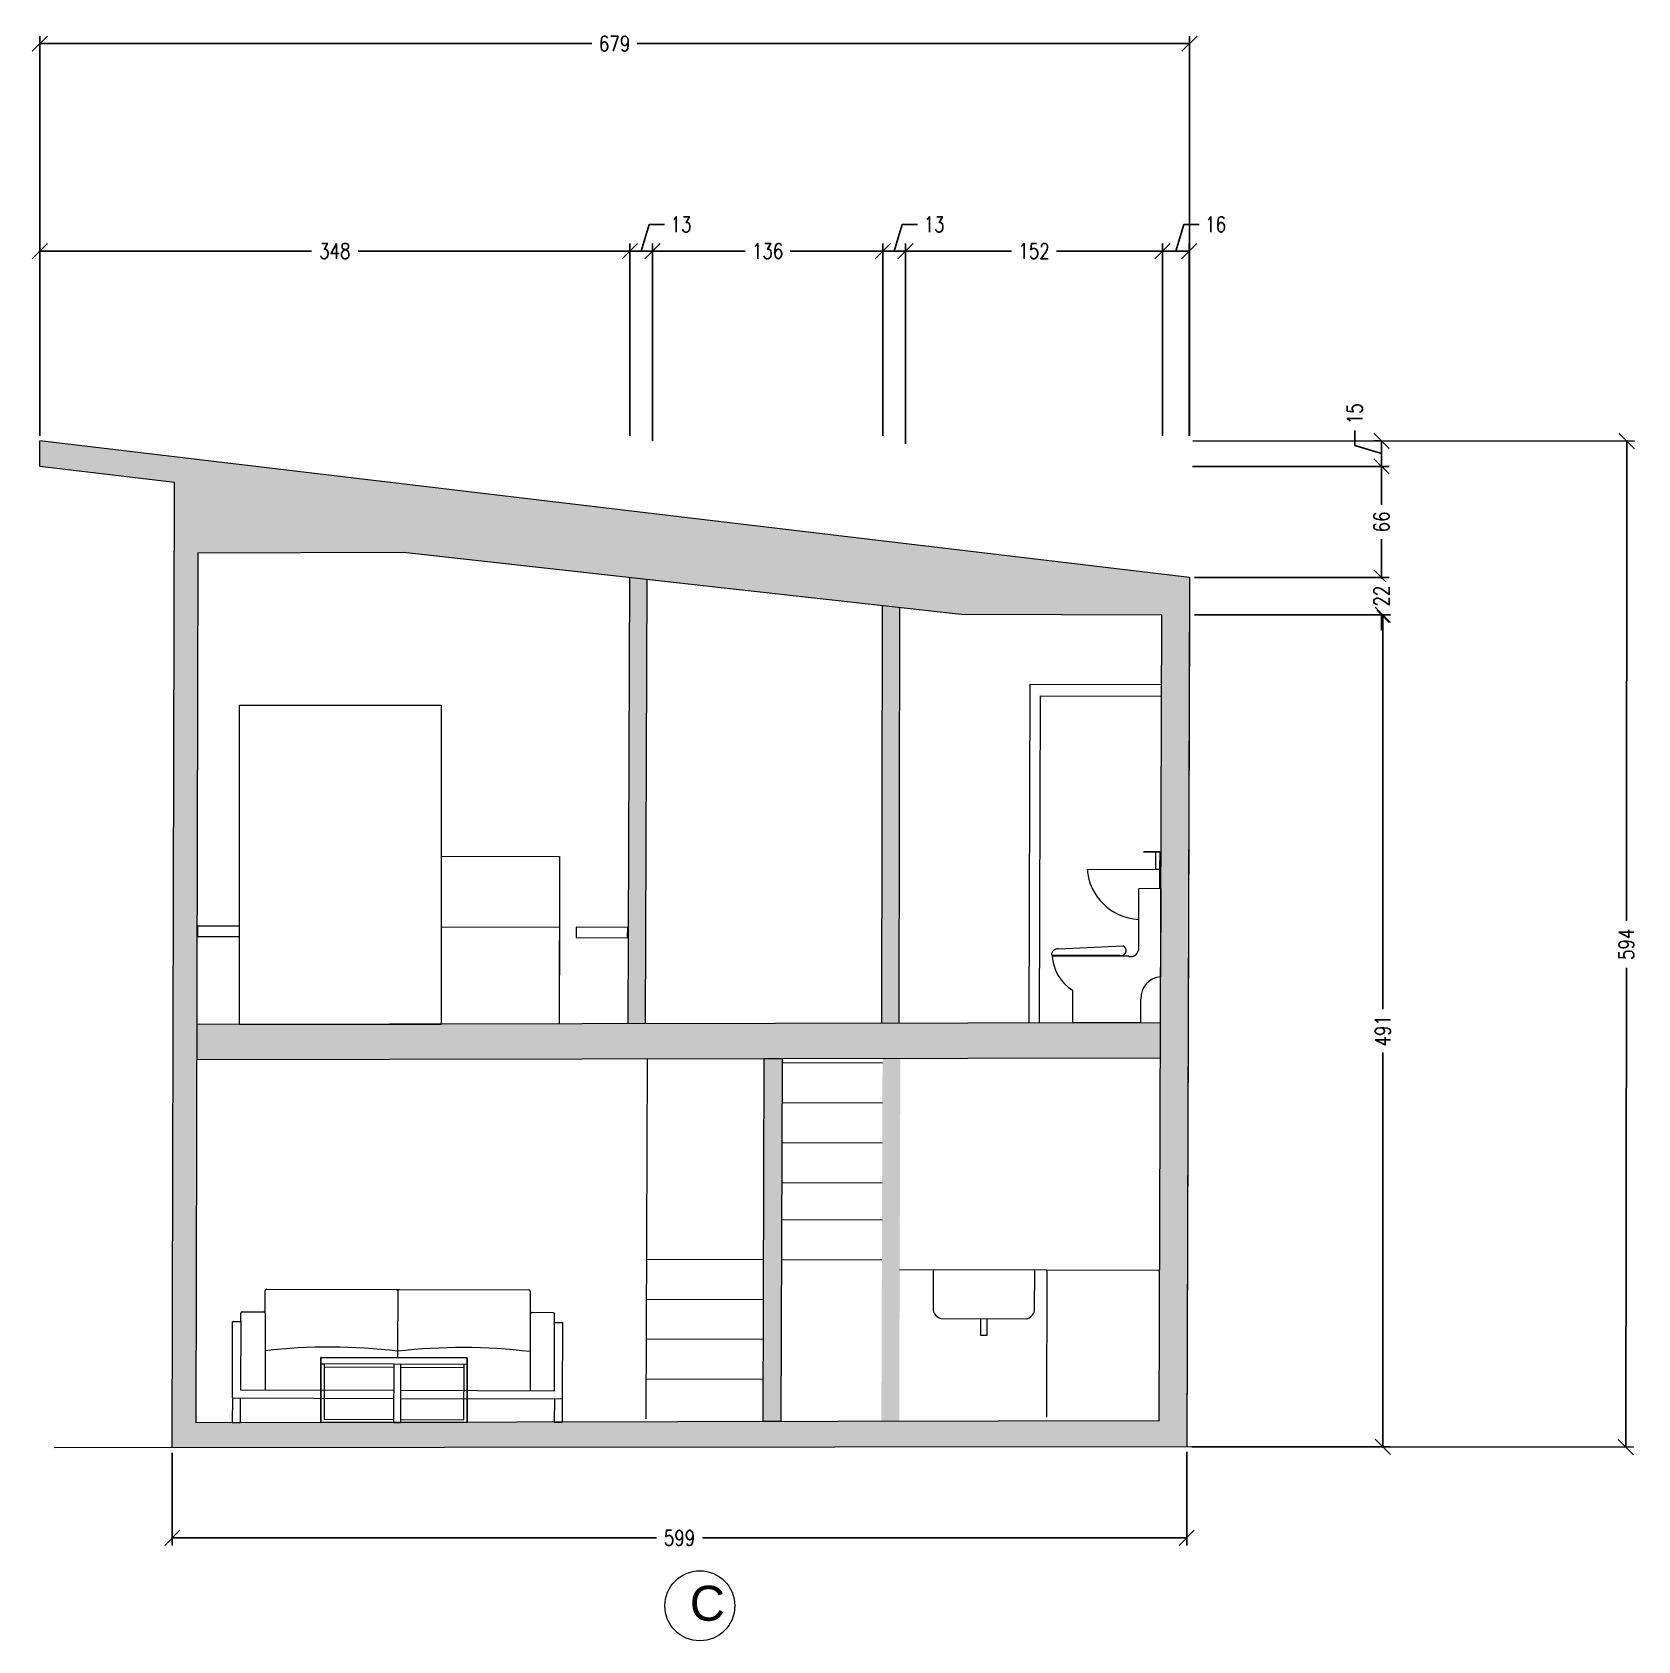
# Model space of a CAD drawing. Header units: inches. Extents: x 6.8 to 51.1, y 5 to 46.5.
# Drawn here: x 6.8 to 25.75, y 27.51 to 46.5 of the extents above; entities that cross this region are included whole.
import ezdxf

# ---------------------------------------------------------------- set-up
doc = ezdxf.new("R2010")
doc.units = ezdxf.units.IN
doc.header["$MEASUREMENT"] = 0
doc.layers.get('DEFPOINTS').update_dxf_attribs({"color": 210})
doc.layers.add('A-ELEV-MBE1', color=7, linetype='Continuous', lineweight=35)
doc.layers.add('A-SECT-MCUT', color=7, linetype='Continuous', lineweight=35)
doc.styles.add('E-ROMANS', font='romans.shx', dxfattribs={"width": 0.8})
doc.styles.get("Standard").update_dxf_attribs({"font": 'Arial.ttf'})
doc.dimstyles.new('Copy of E-0050_TICK_18', dxfattribs={"dimscale": 0.001, "dimtxt": 90, "dimasz": 90, "dimexe": 45, "dimexo": 30, "dimgap": 45, "dimtad": 0, "dimlfac": 50, "dimzin": 0, "dimdsep": 46, "dimtxsty": 'E-ROMANS', "dimblk": 'OBLIQUE', "dimblk1": 'OBLIQUE', "dimblk2": 'OBLIQUE', "dimcen": 45, "dimclrd": 256, "dimclre": 256, "dimclrt": 256, "dimadec": 0, "dimazin": 0, "dimtfac": 1, "dimtmove": 1, "dimatfit": 3, "dimldrblk": 'OPEN90', "dimfxl": 1, "dimtfill": 1, "dimtolj": 1, "dimtzin": 0, "dimarcsym": 0})

# ---------------------------------------------------------------- blocks, each defined once
blk = doc.blocks.new('_Oblique')
at = {"color": 0, "linetype": 'ByBlock', "lineweight": -2}
blk.add_line((-0.5, -0.5), (0.5, 0.5), dxfattribs=at)
blk = doc.blocks.new('*D81')
at = {"lineweight": -2, "transparency": 16777216}
for p, q in [((20.497, 41.673), (25.711, 41.668)), ((25.621, 41.668), (25.616, 36.008)), ((25.609, 29.791), (25.615, 35.451)), ((20.485, 29.796), (25.699, 29.791))]:
    blk.add_line(p, q, dxfattribs=at)
at = {"layer": 'DEFPOINTS', "color": 0, "transparency": 16777216}
for p in [(20.437, 41.673), (20.425, 29.796), (25.609, 29.791)]:
    blk.add_point(p, dxfattribs=at)
at = {"lineweight": -2, "transparency": 16777216, "xscale": 0.18, "yscale": 0.18, "zscale": 0.18}
for p, rotation in [((25.621, 41.668), 89.9419372003611), ((25.609, 29.791), 269.9419372003611)]:
    blk.add_blockref('_Oblique', p, dxfattribs=dict(at, rotation=rotation))
at = {"lineweight": 0, "transparency": 16777216, "insert": (25.615, 35.729), "char_height": 0.18, "attachment_point": 5, "rotation": 89.9419, "style": 'E-ROMANS', "bg_fill": 3, "box_fill_scale": 1.25, "bg_fill_color": 256, "bg_fill_true_color": 13158600, "bg_fill_transparency": 0}
blk.add_mtext('\\A1;594', dxfattribs=at)
blk = doc.blocks.new('_Open90')
at = {"color": 0, "linetype": 'ByBlock', "lineweight": -2}
for p, q in [((0, 0), (-1, 0)), ((-0.5, 0.5), (0, 0)), ((0, 0), (-0.5, -0.5))]:
    blk.add_line(p, q, dxfattribs=at)
blk = doc.blocks.new('*D66')
at = {"lineweight": -2, "transparency": 16777216}
for p, q in [((22.41, 41.617), (22.41, 41.797)), ((22.725, 41.522), (22.41, 41.617)), ((22.725, 41.673), (22.635, 41.673)), ((22.725, 41.673), (22.725, 41.372)), ((22.725, 41.372), (22.635, 41.372))]:
    blk.add_line(p, q, dxfattribs=at)
at = {"layer": 'DEFPOINTS', "color": 0, "transparency": 16777216}
for p in [(22.785, 41.673), (22.725, 41.372), (22.785, 41.372)]:
    blk.add_point(p, dxfattribs=at)
at = {"lineweight": -2, "transparency": 16777216, "xscale": 0.18, "yscale": 0.18, "zscale": 0.18, "rotation": 270}
blk.add_blockref('_Oblique', (22.725, 41.372), dxfattribs=at)
at = {"lineweight": 0, "transparency": 16777216, "insert": (22.41, 41.993), "char_height": 0.18, "attachment_point": 5, "rotation": 90, "style": 'E-ROMANS', "bg_fill": 3, "box_fill_scale": 1.25, "bg_fill_color": 256, "bg_fill_true_color": 13158600, "bg_fill_transparency": 0}
blk.add_mtext('\\A1;15', dxfattribs=at)
at = {"lineweight": -2, "transparency": 16777216, "xscale": 0.18, "yscale": 0.18, "zscale": 0.18, "rotation": 90}
blk.add_blockref('_Oblique', (22.725, 41.673), dxfattribs=at)
blk = doc.blocks.new('*D72')
at = {"lineweight": -2, "transparency": 16777216}
for p, q in [((20.494, 41.372), (22.815, 41.372)), ((22.725, 41.372), (22.725, 40.919)), ((22.725, 40.061), (22.725, 40.513)), ((20.517, 40.061), (22.815, 40.061))]:
    blk.add_line(p, q, dxfattribs=at)
at = {"layer": 'DEFPOINTS', "color": 0, "transparency": 16777216}
for p in [(20.434, 41.372), (20.457, 40.061), (22.725, 40.061)]:
    blk.add_point(p, dxfattribs=at)
at = {"lineweight": -2, "transparency": 16777216, "xscale": 0.18, "yscale": 0.18, "zscale": 0.18}
for p, rotation in [((22.725, 41.372), 90), ((22.725, 40.061), 270)]:
    blk.add_blockref('_Oblique', p, dxfattribs=dict(at, rotation=rotation))
at = {"lineweight": 0, "transparency": 16777216, "insert": (22.725, 40.716), "char_height": 0.18, "attachment_point": 5, "rotation": 90, "style": 'E-ROMANS', "bg_fill": 3, "box_fill_scale": 1.25, "bg_fill_color": 256, "bg_fill_true_color": 13158600, "bg_fill_transparency": 0}
blk.add_mtext('\\A1;66', dxfattribs=at)
blk = doc.blocks.new('*D73')
at = {"lineweight": -2, "transparency": 16777216}
for p, q in [((22.725, 40.061), (22.725, 40.241)), ((20.517, 40.061), (22.815, 40.061)), ((22.725, 40.061), (22.725, 40.046)), ((20.517, 39.618), (22.815, 39.618)), ((22.725, 39.618), (22.725, 39.633)), ((22.725, 39.618), (22.725, 39.438))]:
    blk.add_line(p, q, dxfattribs=at)
at = {"layer": 'DEFPOINTS', "color": 0, "transparency": 16777216}
for p in [(20.457, 40.061), (20.457, 39.618)]:
    blk.add_point(p, dxfattribs=at)
at = {"lineweight": -2, "transparency": 16777216, "xscale": 0.18, "yscale": 0.18, "zscale": 0.18}
for p, rotation in [((22.725, 40.061), 270), ((22.725, 39.618), 90)]:
    blk.add_blockref('_Oblique', p, dxfattribs=dict(at, rotation=rotation))
at = {"lineweight": 0, "transparency": 16777216, "insert": (22.725, 39.84), "char_height": 0.18, "attachment_point": 5, "rotation": 90, "style": 'E-ROMANS', "bg_fill": 3, "box_fill_scale": 1.25, "bg_fill_color": 256, "bg_fill_true_color": 13158600, "bg_fill_transparency": 0}
blk.add_mtext('\\A1;22', dxfattribs=at)
at = {"layer": 'DEFPOINTS', "color": 0, "transparency": 16777216}
blk.add_point((22.725, 39.618), dxfattribs=at)
blk = doc.blocks.new('*D74')
at = {"lineweight": -2, "transparency": 16777216}
for p, q in [((20.517, 39.618), (22.83, 39.618)), ((22.74, 39.618), (22.74, 34.962)), ((22.74, 29.796), (22.74, 34.453)), ((20.485, 29.796), (22.83, 29.796))]:
    blk.add_line(p, q, dxfattribs=at)
at = {"layer": 'DEFPOINTS', "color": 0, "transparency": 16777216}
for p in [(20.457, 39.618), (20.425, 29.796), (22.74, 29.796)]:
    blk.add_point(p, dxfattribs=at)
at = {"lineweight": -2, "transparency": 16777216, "xscale": 0.18, "yscale": 0.18, "zscale": 0.18}
for p, rotation in [((22.74, 39.618), 90), ((22.74, 29.796), 270)]:
    blk.add_blockref('_Oblique', p, dxfattribs=dict(at, rotation=rotation))
at = {"lineweight": 0, "transparency": 16777216, "insert": (22.74, 34.707), "char_height": 0.18, "attachment_point": 5, "rotation": 90, "style": 'E-ROMANS', "bg_fill": 3, "box_fill_scale": 1.25, "bg_fill_color": 256, "bg_fill_true_color": 13158600, "bg_fill_transparency": 0}
blk.add_mtext('\\A1;491', dxfattribs=at)
blk = doc.blocks.new('*D75')
at = {"lineweight": -2, "transparency": 16777216}
for p, q in [((6.887, 41.733), (6.887, 46.453)), ((6.887, 46.363), (13.404, 46.363)), ((20.457, 46.363), (13.94, 46.363)), ((20.457, 41.733), (20.457, 46.453))]:
    blk.add_line(p, q, dxfattribs=at)
at = {"layer": 'DEFPOINTS', "color": 0, "transparency": 16777216}
for p in [(20.457, 46.363), (6.887, 41.673), (20.457, 41.673)]:
    blk.add_point(p, dxfattribs=at)
at = {"lineweight": -2, "transparency": 16777216, "xscale": 0.18, "yscale": 0.18, "zscale": 0.18, "rotation": 180}
blk.add_blockref('_Oblique', (6.887, 46.363), dxfattribs=at)
at = {"lineweight": -2, "transparency": 16777216, "xscale": 0.18, "yscale": 0.18, "zscale": 0.18}
blk.add_blockref('_Oblique', (20.457, 46.363), dxfattribs=at)
at = {"lineweight": 0, "transparency": 16777216, "insert": (13.672, 46.363), "char_height": 0.18, "attachment_point": 5, "style": 'E-ROMANS', "bg_fill": 3, "box_fill_scale": 1.25, "bg_fill_color": 256, "bg_fill_true_color": 13158600, "bg_fill_transparency": 0}
blk.add_mtext('\\A1;679', dxfattribs=at)
blk = doc.blocks.new('*D76')
at = {"lineweight": -2, "transparency": 16777216}
for p, q in [((8.451, 29.724), (8.451, 28.63)), ((20.425, 29.736), (20.425, 28.63)), ((8.451, 28.72), (14.166, 28.72)), ((20.425, 28.72), (14.71, 28.72))]:
    blk.add_line(p, q, dxfattribs=at)
at = {"layer": 'DEFPOINTS', "color": 0, "transparency": 16777216}
for p in [(8.451, 29.784), (20.425, 29.796), (20.425, 28.72)]:
    blk.add_point(p, dxfattribs=at)
at = {"lineweight": -2, "transparency": 16777216, "xscale": 0.18, "yscale": 0.18, "zscale": 0.18, "rotation": 180}
blk.add_blockref('_Oblique', (8.451, 28.72), dxfattribs=at)
at = {"lineweight": -2, "transparency": 16777216, "xscale": 0.18, "yscale": 0.18, "zscale": 0.18}
blk.add_blockref('_Oblique', (20.425, 28.72), dxfattribs=at)
at = {"lineweight": 0, "transparency": 16777216, "insert": (14.438, 28.72), "char_height": 0.18, "attachment_point": 5, "style": 'E-ROMANS', "bg_fill": 3, "box_fill_scale": 1.25, "bg_fill_color": 256, "bg_fill_true_color": 13158600, "bg_fill_transparency": 0}
blk.add_mtext('\\A1;599', dxfattribs=at)
blk = doc.blocks.new('*D77')
at = {"lineweight": -2, "transparency": 16777216}
for p, q in [((6.887, 41.733), (6.887, 44.004)), ((6.887, 43.914), (10.094, 43.914)), ((13.852, 43.914), (10.644, 43.914)), ((13.852, 41.733), (13.852, 44.004))]:
    blk.add_line(p, q, dxfattribs=at)
at = {"layer": 'DEFPOINTS', "color": 0, "transparency": 16777216}
for p in [(13.852, 43.914), (6.887, 41.673), (13.852, 41.673)]:
    blk.add_point(p, dxfattribs=at)
at = {"lineweight": -2, "transparency": 16777216, "xscale": 0.18, "yscale": 0.18, "zscale": 0.18, "rotation": 180}
blk.add_blockref('_Oblique', (6.887, 43.914), dxfattribs=at)
at = {"lineweight": -2, "transparency": 16777216, "xscale": 0.18, "yscale": 0.18, "zscale": 0.18}
blk.add_blockref('_Oblique', (13.852, 43.914), dxfattribs=at)
at = {"lineweight": 0, "transparency": 16777216, "insert": (10.369, 43.914), "char_height": 0.18, "attachment_point": 5, "style": 'E-ROMANS', "bg_fill": 3, "box_fill_scale": 1.25, "bg_fill_color": 256, "bg_fill_true_color": 13158600, "bg_fill_transparency": 0}
blk.add_mtext('\\A1;348', dxfattribs=at)
blk = doc.blocks.new('*D58')
at = {"lineweight": -2, "transparency": 16777216}
for p, q in [((13.985, 43.914), (14.08, 44.229)), ((14.08, 44.229), (14.26, 44.229)), ((13.852, 41.733), (13.852, 44.004)), ((13.852, 43.914), (14.119, 43.914)), ((14.119, 41.672), (14.119, 44.004))]:
    blk.add_line(p, q, dxfattribs=at)
at = {"layer": 'DEFPOINTS', "color": 0, "transparency": 16777216}
for p in [(14.119, 43.914), (13.852, 41.673), (14.119, 41.612)]:
    blk.add_point(p, dxfattribs=at)
at = {"lineweight": -2, "transparency": 16777216, "xscale": 0.18, "yscale": 0.18, "zscale": 0.18, "rotation": 180}
blk.add_blockref('_Oblique', (13.852, 43.914), dxfattribs=at)
at = {"lineweight": 0, "transparency": 16777216, "insert": (14.456, 44.229), "char_height": 0.18, "attachment_point": 5, "style": 'E-ROMANS', "bg_fill": 3, "box_fill_scale": 1.25, "bg_fill_color": 256, "bg_fill_true_color": 13158600, "bg_fill_transparency": 0}
blk.add_mtext('\\A1;13', dxfattribs=at)
at = {"lineweight": -2, "transparency": 16777216, "xscale": 0.18, "yscale": 0.18, "zscale": 0.18}
blk.add_blockref('_Oblique', (14.119, 43.914), dxfattribs=at)
blk = doc.blocks.new('*D59')
at = {"lineweight": -2, "transparency": 16777216}
for p, q in [((14.119, 41.672), (14.119, 44.004)), ((14.119, 43.914), (15.214, 43.914)), ((16.838, 43.914), (15.743, 43.914)), ((16.838, 41.733), (16.838, 44.004))]:
    blk.add_line(p, q, dxfattribs=at)
at = {"layer": 'DEFPOINTS', "color": 0, "transparency": 16777216}
for p in [(16.838, 43.914), (14.119, 41.612), (16.838, 41.673)]:
    blk.add_point(p, dxfattribs=at)
at = {"lineweight": -2, "transparency": 16777216, "xscale": 0.18, "yscale": 0.18, "zscale": 0.18, "rotation": 180}
blk.add_blockref('_Oblique', (14.119, 43.914), dxfattribs=at)
at = {"lineweight": -2, "transparency": 16777216, "xscale": 0.18, "yscale": 0.18, "zscale": 0.18}
blk.add_blockref('_Oblique', (16.838, 43.914), dxfattribs=at)
at = {"lineweight": 0, "transparency": 16777216, "insert": (15.478, 43.914), "char_height": 0.18, "attachment_point": 5, "style": 'E-ROMANS', "bg_fill": 3, "box_fill_scale": 1.25, "bg_fill_color": 256, "bg_fill_true_color": 13158600, "bg_fill_transparency": 0}
blk.add_mtext('\\A1;136', dxfattribs=at)
blk = doc.blocks.new('*D60')
at = {"lineweight": -2, "transparency": 16777216}
for p, q in [((16.972, 43.914), (17.066, 44.229)), ((17.066, 44.229), (17.246, 44.229)), ((16.838, 41.733), (16.838, 44.004)), ((16.838, 43.914), (17.106, 43.914)), ((17.106, 41.637), (17.106, 44.004))]:
    blk.add_line(p, q, dxfattribs=at)
at = {"layer": 'DEFPOINTS', "color": 0, "transparency": 16777216}
for p in [(17.106, 43.914), (16.838, 41.673), (17.106, 41.577)]:
    blk.add_point(p, dxfattribs=at)
at = {"lineweight": -2, "transparency": 16777216, "xscale": 0.18, "yscale": 0.18, "zscale": 0.18, "rotation": 180}
blk.add_blockref('_Oblique', (16.838, 43.914), dxfattribs=at)
at = {"lineweight": 0, "transparency": 16777216, "insert": (17.443, 44.229), "char_height": 0.18, "attachment_point": 5, "style": 'E-ROMANS', "bg_fill": 3, "box_fill_scale": 1.25, "bg_fill_color": 256, "bg_fill_true_color": 13158600, "bg_fill_transparency": 0}
blk.add_mtext('\\A1;13', dxfattribs=at)
at = {"lineweight": -2, "transparency": 16777216, "xscale": 0.18, "yscale": 0.18, "zscale": 0.18}
blk.add_blockref('_Oblique', (17.106, 43.914), dxfattribs=at)
blk = doc.blocks.new('*D61')
at = {"lineweight": -2, "transparency": 16777216}
for p, q in [((17.106, 41.637), (17.106, 44.004)), ((17.106, 43.914), (18.358, 43.914)), ((20.139, 43.914), (18.887, 43.914)), ((20.139, 41.733), (20.139, 44.004))]:
    blk.add_line(p, q, dxfattribs=at)
at = {"layer": 'DEFPOINTS', "color": 0, "transparency": 16777216}
for p in [(20.139, 43.914), (20.139, 41.673), (17.106, 41.577)]:
    blk.add_point(p, dxfattribs=at)
at = {"lineweight": -2, "transparency": 16777216, "xscale": 0.18, "yscale": 0.18, "zscale": 0.18, "rotation": 180}
blk.add_blockref('_Oblique', (17.106, 43.914), dxfattribs=at)
at = {"lineweight": -2, "transparency": 16777216, "xscale": 0.18, "yscale": 0.18, "zscale": 0.18}
blk.add_blockref('_Oblique', (20.139, 43.914), dxfattribs=at)
at = {"lineweight": 0, "transparency": 16777216, "insert": (18.623, 43.914), "char_height": 0.18, "attachment_point": 5, "style": 'E-ROMANS', "bg_fill": 3, "box_fill_scale": 1.25, "bg_fill_color": 256, "bg_fill_true_color": 13158600, "bg_fill_transparency": 0}
blk.add_mtext('\\A1;152', dxfattribs=at)
blk = doc.blocks.new('*D62')
at = {"lineweight": -2, "transparency": 16777216}
for p, q in [((20.296, 43.914), (20.391, 44.229)), ((20.391, 44.229), (20.571, 44.229)), ((20.139, 41.733), (20.139, 44.004)), ((20.139, 43.914), (20.454, 43.914)), ((20.454, 41.731), (20.454, 44.004))]:
    blk.add_line(p, q, dxfattribs=at)
at = {"layer": 'DEFPOINTS', "color": 0, "transparency": 16777216}
for p in [(20.454, 43.914), (20.139, 41.673), (20.454, 41.671)]:
    blk.add_point(p, dxfattribs=at)
at = {"lineweight": -2, "transparency": 16777216, "xscale": 0.18, "yscale": 0.18, "zscale": 0.18, "rotation": 180}
blk.add_blockref('_Oblique', (20.139, 43.914), dxfattribs=at)
at = {"lineweight": 0, "transparency": 16777216, "insert": (20.767, 44.229), "char_height": 0.18, "attachment_point": 5, "style": 'E-ROMANS', "bg_fill": 3, "box_fill_scale": 1.25, "bg_fill_color": 256, "bg_fill_true_color": 13158600, "bg_fill_transparency": 0}
blk.add_mtext('\\A1;16', dxfattribs=at)
at = {"lineweight": -2, "transparency": 16777216, "xscale": 0.18, "yscale": 0.18, "zscale": 0.18}
blk.add_blockref('_Oblique', (20.454, 43.914), dxfattribs=at)

msp = doc.modelspace()

# ---------------------------------------------------------------- hatches: boundary and pattern name
at = {"lineweight": 0}
h = msp.add_hatch(color=7, dxfattribs=at)
h.dxf.hatch_style = 1
h.set_gradient(color1=(51, 51, 51), color2=(51, 51, 51), tint=1)
h.paths.add_polyline_path([(8.451, 29.784), (20.425, 29.796), (20.459, 40.061), (6.887, 41.673), (6.887, 41.372), (8.475, 41.182)])
h.paths.add_polyline_path([(11.179, 40.357), (17.764, 39.627), (20.133, 39.62), (20.101, 30.101), (11.144, 30.084), (11.144, 30.08), (11.067, 30.08), (10.98, 30.084), (10.203, 30.083), (8.729, 30.08), (8.751, 40.352)], flags=16)
h.paths.add_polyline_path([(13.016, 34.789), (13.832, 34.791), (13.836, 35.806), (13.019, 35.808)], flags=0)
h.paths.add_polyline_path([(15.648, 34.381), (15.634, 30.093), (15.425, 30.093), (15.427, 30.593), (14.048, 30.598), (14.06, 34.378)], flags=0)
h.paths.add_polyline_path([(9.257, 30.47), (9.259, 31.276), (9.163, 31.276), (9.161, 30.47)], flags=0)
h.paths.add_polyline_path([(10.206, 30.85), (11.933, 30.845), (11.933, 30.768), (10.206, 30.774)], flags=0)
h.paths.add_polyline_path([(18.776, 31.886), (18.633, 31.432, -0.347993), (18.532, 31.306), (18.069, 31.308), (18.068, 31.114), (17.991, 31.115), (17.431, 31.35), (17.433, 31.89)], flags=0)
h = msp.add_hatch(color=7, dxfattribs=at)
h.dxf.hatch_style = 1
h.set_gradient(color1=(51, 51, 51), color2=(51, 51, 51), tint=1)
h.paths.add_polyline_path([(14.051, 40.039), (13.852, 40.061), (13.832, 34.791), (14.032, 34.791)])
h.paths.add_polyline_path([(17.034, 39.708), (16.835, 39.73), (16.827, 34.797), (17.027, 34.797)])
h.paths.add_polyline_path([(20.115, 34.39), (20.117, 34.803), (11.623, 34.786), (11.623, 34.782), (9.504, 34.782), (8.739, 34.781), (8.738, 34.367)])
h.paths.add_polyline_path([(15.648, 34.38), (15.439, 34.381), (15.425, 30.093), (15.634, 30.093)])
h = msp.add_hatch(color=7, dxfattribs=at)
h.dxf.hatch_style = 1
h.set_gradient(color1=(51, 51, 51), color2=(51, 51, 51), tint=1)
h.paths.add_polyline_path([(16.821, 30.095), (17.031, 30.095), (17.045, 34.384), (16.835, 34.384)])

# ---------------------------------------------------------------- linework, layer by layer
at = {"color": 7, "lineweight": 0}
for p, q in [((8.751, 40.352), (11.179, 40.357)), ((11.179, 40.357), (17.764, 39.627)), ((17.764, 39.627), (20.133, 39.62)), ((20.457, 39.618), (20.425, 29.796)), ((18.565, 34.8), (18.578, 38.8)), ((18.578, 38.8), (20.13, 38.795)), ((18.687, 34.801), (18.7, 38.662)), ((18.7, 38.662), (20.129, 38.657)), ((19.857, 36.383), (19.855, 35.656)), ((20.122, 36.387), (19.857, 36.383)), ((20.119, 35.346), (20.122, 36.387)), ((18.91, 35.677), (19.671, 35.71)), ((19.641, 35.597), (18.829, 35.599)), ((19.743, 35.587), (18.838, 35.59)), ((19.078, 35.188), (19.077, 34.809)), ((19.884, 34.806), (19.885, 35.08)), ((19.077, 34.809), (19.884, 34.806)), ((15.648, 34.334), (16.835, 34.33)), ((15.647, 33.862), (16.834, 33.858)), ((15.645, 33.39), (16.832, 33.386)), ((15.644, 32.918), (16.831, 32.914)), ((15.642, 32.479), (16.829, 32.474)), ((14.053, 32.013), (15.431, 32.009)), ((15.641, 32.008), (16.828, 32.004)), ((11.113, 31.637), (11.111, 30.924)), ((14.051, 31.541), (15.43, 31.537)), ((9.16, 30.374), (9.163, 31.276)), ((13.057, 30.361), (13.06, 31.263)), ((14.05, 31.07), (15.428, 31.065)), ((11.069, 30.732), (10.244, 30.735)), ((11.895, 30.73), (11.146, 30.732)), ((14.048, 30.598), (15.427, 30.593)), ((9.16, 30.374), (11.068, 30.368)), ((11.145, 30.367), (13.057, 30.361))]:
    msp.add_line(p, q, dxfattribs=at)
for points in [[(8.451, 29.784), (8.475, 41.182)], [(8.751, 40.352), (8.729, 30.08)], [(13.832, 34.791), (13.852, 40.061)], [(14.051, 40.039), (14.032, 34.791)], [(20.459, 40.061), (20.425, 29.796)], [(16.827, 34.797), (16.835, 39.73)], [(17.034, 39.708), (17.027, 34.797)], [(20.101, 30.101), (20.133, 39.62)], [(11.623, 36.771), (13.023, 36.766), (13.016, 34.789), (9.504, 34.782)], [(19.249, 36.615), (19.249, 36.615), (20.106, 36.613), (20.106, 36.387)], [(9.244, 35.943), (8.749, 35.945), (8.748, 35.821), (9.244, 35.82)], [(11.623, 35.935), (13.02, 35.93), (13.016, 34.789), (9.504, 34.782)], [(19.874, 35.656), (19.874, 35.656)], [(14.046, 30.126), (14.06, 34.378)], [(17.035, 31.891), (18.776, 31.886), (18.77, 30.145)], [(17.433, 31.89), (17.431, 31.407)], [(18.629, 31.403), (18.631, 31.886)], [(18.776, 31.886), (20.107, 31.881)], [(9.547, 31.374), (9.548, 31.642)], [(9.566, 31.659), (11.095, 31.654)], [(11.13, 31.654), (12.66, 31.649)], [(12.677, 31.632), (12.676, 31.363)], [(9.259, 31.276), (9.26, 31.375)], [(9.277, 31.391), (9.53, 31.39)], [(9.547, 31.374), (9.545, 30.469)], [(12.676, 31.363), (12.674, 30.458)], [(12.947, 31.379), (12.694, 31.38)], [(12.964, 31.264), (12.964, 31.363)], [(9.163, 31.276), (9.259, 31.276), (9.257, 30.47), (11.068, 30.464)], [(11.145, 30.463), (12.961, 30.457), (12.964, 31.264), (13.06, 31.263)], [(17.527, 31.31), (18.532, 31.306)], [(17.991, 31.308), (17.991, 31.115), (18.068, 31.114), (18.069, 31.308)], [(11.931, 30.086), (11.933, 30.845), (10.206, 30.85), (10.203, 30.083), (11.931, 30.086)], [(11.933, 30.768), (11.931, 30.086), (10.203, 30.083), (10.206, 30.774), (10.244, 30.774), (10.242, 30.121), (11.067, 30.118)], [(11.933, 30.845), (11.933, 30.768), (10.206, 30.774), (10.206, 30.85), (11.933, 30.845)], [(11.146, 30.771), (11.144, 30.08), (11.067, 30.08), (11.069, 30.771)], [(11.111, 30.924), (11.11, 30.847)], [(11.144, 30.118), (11.893, 30.115), (11.895, 30.768)], [(9.16, 30.374), (9.159, 30.081), (9.255, 30.081), (9.256, 30.374)], [(12.961, 30.362), (12.96, 30.088), (13.056, 30.088), (13.057, 30.361)]]:
    msp.add_lwpolyline(points, dxfattribs=at)
for points in [[(9.244, 38.554), (11.623, 38.554), (11.623, 34.782), (9.244, 34.782)], [(20.107, 36.821), (19.916, 36.822), (19.916, 36.822), (20.107, 36.821)], [(20.106, 36.613), (20.059, 36.613), (20.06, 36.822), (20.107, 36.821)], [(13.827, 35.929), (13.219, 35.931), (13.218, 35.808), (13.826, 35.806)], [(15.439, 34.381), (15.648, 34.38), (15.634, 30.093), (15.425, 30.093)]]:
    msp.add_lwpolyline(points, close=True, dxfattribs=at)
msp.add_circle((14.678, 27.919), 0.413, dxfattribs=at)
for centre, radius, start, end in [((19.892, 36.667), 0.645, 184.6099, 266.8066), ((19.652, 35.655), 0.0589, 259.1375, 71.299), ((18.905, 35.6), 0.0768, 86.6014, 180.7549), ((19.344, 35.619), 0.507, 183.2793, 238.3634), ((19.764, 35.678), 0.0935, 257.0938, 346.4071), ((20.139, 35.093), 0.254, 94.5771, 182.7805), ((9.566, 31.641), 0.018, 90.9835, 174.7469), ((11.095, 31.636), 0.018, 4.8777, 88.6411), ((11.131, 31.636), 0.018, 90.9835, 174.7469), ((12.659, 31.631), 0.018, 4.8777, 88.6411), ((9.277, 31.373), 0.018, 90.9835, 174.7469), ((9.53, 31.372), 0.018, 4.8777, 88.6411), ((12.694, 31.362), 0.018, 90.9835, 174.7469), ((12.947, 31.361), 0.018, 4.8777, 88.6411), ((17.558, 31.436), 0.13, 193.0752, 256.5624), ((18.503, 31.433), 0.13, 283.0623, 346.5494), ((10.307, 24.309), 6.664, 83.0707, 96.5539), ((11.871, 24.304), 6.664, 83.0707, 96.5539)]:
    msp.add_arc(centre, radius, start, end, dxfattribs=at)
at = {"layer": 'A-ELEV-MBE1', "color": 7, "lineweight": 0}
for p, q in [((20.117, 34.803), (8.739, 34.781)), ((8.738, 34.367), (20.115, 34.39))]:
    msp.add_line(p, q, dxfattribs=at)
msp.add_lwpolyline([(20.101, 30.101), (8.729, 30.08)], dxfattribs=at)
at = {"layer": 'A-SECT-MCUT', "color": 7, "lineweight": 0}
for p, q in [((6.887, 41.372), (6.887, 41.673)), ((20.878, 29.797), (7.056, 29.783))]:
    msp.add_line(p, q, dxfattribs=at)
for points in [[(20.457, 40.061), (6.887, 41.673)], [(8.475, 41.182), (6.887, 41.372)]]:
    msp.add_lwpolyline(points, dxfattribs=at)

# ---------------------------------------------------------------- texts
at = {"color": 7, "lineweight": 0, "insert": (14.559, 28.155), "char_height": 0.413, "attachment_point": 1}
msp.add_mtext_dynamic_manual_height_columns('C', width=2.13344, gutter_width=1, heights=[0], dxfattribs=at)

# ---------------------------------------------------------------- next in the draw order: dimensions: what is measured, and where the dimension line sits
at = {"color": 7, "lineweight": 0}
dim = msp.add_aligned_dim(p1=(20.437, 41.673), p2=(20.425, 29.796), distance=5.184, dimstyle='Copy of E-0050_TICK_18', override={"dimscale": 0.002, "dimdec": 0}, dxfattribs=at)
dim.commit()
dim.dimension.update_dxf_attribs({"geometry": '*D81', "text_midpoint": (25.615, 35.729)})

# ---------------------------------------------------------------- next in the draw order: dimensions: what is measured, and where the dimension line sits
dim = msp.add_linear_dim(base=(20.457, 46.3634), p1=(6.8866, 41.6732), p2=(20.457, 41.6732), dimstyle='Copy of E-0050_TICK_18', override={"dimscale": 0.002, "dimdec": 0}, dxfattribs=at)
dim.commit()
dim.dimension.update_dxf_attribs({"geometry": '*D75', "text_midpoint": (13.6718, 46.3634)})
dim = msp.add_linear_dim(base=(22.725, 41.372), p1=(22.785, 41.673), p2=(22.785, 41.372), angle=90, dimstyle='Copy of E-0050_TICK_18', override={"dimscale": 0.002, "dimdec": 0}, dxfattribs=at)
dim.commit()
dim.dimension.update_dxf_attribs({"geometry": '*D66', "text_midpoint": (22.41, 41.887)})

# ---------------------------------------------------------------- next in the draw order: dimensions: what is measured, and where the dimension line sits
dim = msp.add_linear_dim(base=(13.852, 43.914), p1=(6.887, 41.673), p2=(13.852, 41.673), dimstyle='Copy of E-0050_TICK_18', override={"dimscale": 0.002, "dimdec": 0}, dxfattribs=at)
dim.commit()
dim.dimension.update_dxf_attribs({"geometry": '*D77', "text_midpoint": (10.369, 43.914)})
dim = msp.add_linear_dim(base=(22.725, 40.061), p1=(20.434, 41.372), p2=(20.457, 40.061), angle=90, dimstyle='Copy of E-0050_TICK_18', override={"dimscale": 0.002, "dimdec": 0}, dxfattribs=at)
dim.commit()
dim.dimension.update_dxf_attribs({"geometry": '*D72', "text_midpoint": (22.725, 40.716)})

# ---------------------------------------------------------------- next in the draw order: dimensions: what is measured, and where the dimension line sits
dim = msp.add_linear_dim(base=(14.119, 43.914), p1=(13.852, 41.673), p2=(14.119, 41.612), dimstyle='Copy of E-0050_TICK_18', override={"dimscale": 0.002, "dimdec": 0}, dxfattribs=at)
dim.commit()
dim.dimension.update_dxf_attribs({"geometry": '*D58', "text_midpoint": (14.35, 44.229)})
dim = msp.add_linear_dim(base=(22.725, 39.618), p1=(20.457, 40.061), p2=(20.457, 39.618), angle=90, dimstyle='Copy of E-0050_TICK_18', override={"dimscale": 0.002, "dimdec": 0}, dxfattribs=at)
dim.commit()
dim.dimension.update_dxf_attribs({"geometry": '*D73', "text_midpoint": (22.725, 39.84)})

# ---------------------------------------------------------------- next in the draw order: dimensions: what is measured, and where the dimension line sits
dim = msp.add_linear_dim(base=(16.838, 43.914), p1=(14.119, 41.612), p2=(16.838, 41.673), dimstyle='Copy of E-0050_TICK_18', override={"dimscale": 0.002, "dimdec": 0}, dxfattribs=at)
dim.commit()
dim.dimension.update_dxf_attribs({"geometry": '*D59', "text_midpoint": (15.478, 43.914)})
dim = msp.add_linear_dim(base=(22.74, 29.796), p1=(20.457, 39.618), p2=(20.425, 29.796), angle=90, dimstyle='Copy of E-0050_TICK_18', override={"dimscale": 0.002, "dimdec": 0}, dxfattribs=at)
dim.commit()
dim.dimension.update_dxf_attribs({"geometry": '*D74', "text_midpoint": (22.74, 34.707)})

# ---------------------------------------------------------------- next in the draw order: dimensions: what is measured, and where the dimension line sits
for base, p1, p2, picture, middle in [((17.106, 43.914), (16.838, 41.673), (17.106, 41.577), '*D60', (17.336, 44.229)), ((20.425, 28.72), (8.451, 29.784), (20.425, 29.796), '*D76', (14.438, 28.72))]:
    dim = msp.add_linear_dim(base=base, p1=p1, p2=p2, dimstyle='Copy of E-0050_TICK_18', override={"dimscale": 0.002, "dimdec": 0}, dxfattribs=at)
    dim.commit()
    dim.dimension.update_dxf_attribs({"geometry": picture, "text_midpoint": middle})

# ---------------------------------------------------------------- next in the draw order: dimensions: what is measured, and where the dimension line sits
dim = msp.add_linear_dim(base=(20.139, 43.914), p1=(17.106, 41.577), p2=(20.139, 41.673), dimstyle='Copy of E-0050_TICK_18', override={"dimscale": 0.002, "dimdec": 0}, dxfattribs=at)
dim.commit()
dim.dimension.update_dxf_attribs({"geometry": '*D61', "text_midpoint": (18.623, 43.914)})

# ---------------------------------------------------------------- next in the draw order: dimensions: what is measured, and where the dimension line sits
dim = msp.add_linear_dim(base=(20.454, 43.914), p1=(20.139, 41.673), p2=(20.454, 41.671), dimstyle='Copy of E-0050_TICK_18', override={"dimscale": 0.002, "dimdec": 0}, dxfattribs=at)
dim.commit()
dim.dimension.update_dxf_attribs({"geometry": '*D62', "text_midpoint": (20.661, 44.229)})

doc.saveas('drawing.dxf')
